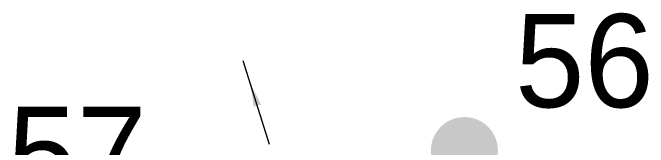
# Model space of a CAD drawing. Header units: metres. Extents: x 535494 to 535891, y 1837335 to 1837611.
# Drawn here: x 535709.66 to 535723.29, y 1837508.62 to 1837511.51 of the extents above; entities that cross this region are included whole.
import ezdxf
from ezdxf.enums import TextEntityAlignment as Align

# ---------------------------------------------------------------- set-up
doc = ezdxf.new("R2010")
doc.units = ezdxf.units.M
doc.header["$MEASUREMENT"] = 0
doc.layers.add('Level 4', color=1, linetype='Continuous', lineweight=0)
doc.layers.add('Level 42', color=1, linetype='Continuous', lineweight=0)
doc.styles.add('Style-CHAR_FAST_FONT', font='CHAR_FAST_FONT.shx')

msp = doc.modelspace()

# ---------------------------------------------------------------- hatches: boundary and pattern name
at = {"layer": 'Level 4', "linetype": 'Continuous', "lineweight": 0}
h = msp.add_hatch(color=7, dxfattribs=at)
edge = h.paths.add_edge_path()
edge.add_arc((535719.35, 1837508.55), 0.719, 270, 630)

# ---------------------------------------------------------------- linework, layer by layer
at = {"layer": 'Level 42', "color": 7, "linetype": 'Continuous', "lineweight": 0}
msp.add_line((535714.6, 1837510.48), (535715.16, 1837508.69), dxfattribs=at)
msp.add_line((535714.6, 1837510.48), (535715.16, 1837508.69), dxfattribs=at)
at = {"layer": 'Level 42', "color": 7, "linetype": 'Continuous', "lineweight": 0, "extrusion": (0, 0, -1)}
msp.add_solid([(-535714.83, 1837509.49), (-535714.76, 1837509.99), (-535714.99, 1837509.54)], dxfattribs=at)
msp.add_solid([(-535714.83, 1837509.49), (-535714.76, 1837509.99), (-535714.99, 1837509.54)], dxfattribs=at)

# ---------------------------------------------------------------- texts
at = {"layer": 'Level 4', "color": 1, "linetype": 'Continuous', "lineweight": 0, "style": 'Style-CHAR_FAST_FONT'}
for s, p in [('56', (535721.924, 1837510.48)), ('57', (535711.044, 1837508.49))]:
    msp.add_text(s, height=2, dxfattribs=at).set_placement(p, align=Align.MIDDLE_CENTER)

doc.saveas('drawing.dxf')
